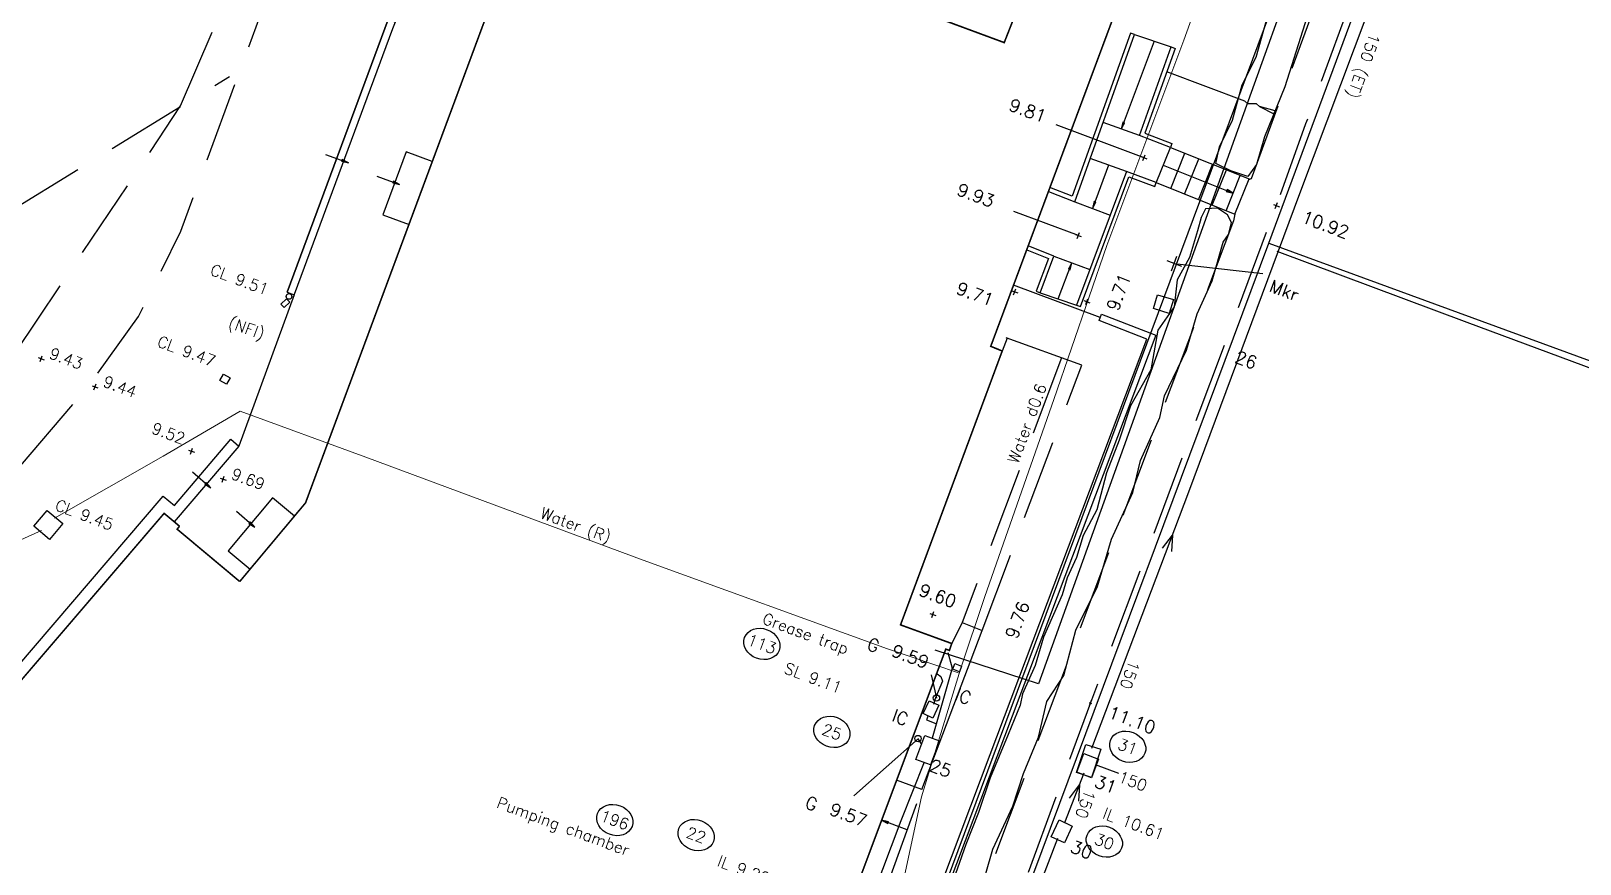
# Model space of a CAD drawing. Header units: millimetres. Extents: x 521005098 to 521837086, y 174609906 to 175681253.
# Drawn here: x 521344307 to 521393275, y 174852601 to 174878937 of the extents above; entities that cross this region are included whole.
import ezdxf
from ezdxf.enums import TextEntityAlignment as Align

# ---------------------------------------------------------------- set-up
doc = ezdxf.new("R2010")
doc.units = ezdxf.units.MM
doc.header["$LTSCALE"] = 200
for name, pattern in [('layout$0$DASHED', [19.05, 12.7, -6.35]), ('layout$0$HIDDEN', [9.525, 6.35, -3.175]), ('layout$0$survey$0$DASHED', [19.05, 12.7, -6.35])]:
    doc.linetypes.add(name, pattern=pattern)
for name, color, linetype in [('layout$0$ED-CHAMBER', 7, 'layout$0$HIDDEN'), ('layout$0$ED-FOUL', 3, 'Continuous'), ('layout$0$ED-STORM', 3, 'Continuous'), ('layout$0$EX_MCWS', 7, 'Continuous'), ('layout$0$GT Boundary', 6, 'layout$0$FENCELINE1'), ('layout$0$survey$0$BOUNDARY', 8, 'Continuous'), ('layout$0$survey$0$BT', 8, 'Continuous'), ('layout$0$survey$0$BUILDING', 8, 'Continuous'), ('layout$0$survey$0$DETAIL', 8, 'Continuous'), ('layout$0$survey$0$LEVEL', 8, 'Continuous'), ('layout$0$survey$0$MH_NUMBER', 8, 'Continuous'), ('layout$0$survey$0$ROAD', 8, 'Continuous'), ('layout$0$survey$0$SERVICE', 8, 'Continuous'), ('layout$0$survey$0$STAIRS', 8, 'Continuous'), ('layout$0$survey$0$TEXT_SERVICE', 8, 'Continuous'), ('layout$0$survey$0$VEGETATION', 8, 'Continuous')]:
    doc.layers.add(name, color=color, linetype=linetype)
doc.styles.add('layout$0$ROMANS', font='Romans.shx')
doc.styles.add('layout$0$survey$0$ROMANS', font='Romans.shx')
doc.linetypes.add('layout$0$FENCELINE1', pattern='A,6.35,-2.54,[133,ltypeshp.shx,S=2.54,R=0,X=-2.54,Y=0],-2.54,25.4', length=36.83)

# ---------------------------------------------------------------- blocks, each defined once
blk = doc.blocks.new('layout$0$S')
at = {"layer": 'layout$0$ED-STORM'}
blk.add_lwpolyline([(-0.5, 0.15), (0.001, 0), (-0.5, -0.151)], dxfattribs=at)
blk = doc.blocks.new('layout')
at = {"color": 7, "ltscale": 0.4}
blk.add_line((521352404.6, 174870681.9), (521355600.5, 174879300.9), dxfattribs=at)
at = {"layer": 'layout$0$ED-CHAMBER'}
blk.add_lwpolyline([(521377360.5, 174855489), (521377647.8, 174856383.6), (521378124.3, 174856230.5), (521377836.9, 174855335.9), (521377360.5, 174855489)], dxfattribs=at)
at = {"layer": 'layout$0$ED-FOUL'}
for points in [[(521373285.7, 174859285.4), (521373428.4, 174858795.5), (521372793.6, 174856579)], [(521373285.7, 174859285.4), (521373428.4, 174858795.5), (521372793.6, 174856579)], [(521372949.4, 174858611.2), (521373073.3, 174858532.7), (521373123.4, 174858376.9), (521372902.7, 174857855.9), (521372832.4, 174857643.7)], [(521372949.4, 174858611.2), (521373073.3, 174858532.7), (521373123.4, 174858376.9), (521372902.7, 174857855.9), (521372832.4, 174857643.7)], [(521372668.8, 174857297.5), (521372617.6, 174857159.8), (521372909.2, 174857040)], [(521372668.8, 174857297.5), (521372617.6, 174857159.8), (521372909.2, 174857040)], [(521372342.9, 174856553.4), (521372446, 174856396.2)], [(521372342.9, 174856553.4), (521372446, 174856396.2)], [(521372540.3, 174855824.4), (521371803.2, 174853970.3), (521370920.9, 174851613.3), (521369261.3, 174847377.9)], [(521372540.3, 174855824.4), (521371803.2, 174853970.3), (521370920.9, 174851613.3), (521369261.3, 174847377.9)]]:
    blk.add_lwpolyline(points, dxfattribs=at)
for centre in [(521367413.2, 174859557.7), (521367413.2, 174859557.7), (521369627.2, 174856777), (521369627.2, 174856777), (521362760.1, 174853991.5), (521362760.1, 174853991.5), (521365335.8, 174853515.1), (521365335.8, 174853515.1)]:
    blk.add_ellipse(centre, major_axis=(546.6, -203.5), ratio=0.8266745, dxfattribs=at)
at = {"layer": 'layout$0$ED-STORM', "linetype": 'layout$0$DASHED'}
for points in [[(521341041.4, 174864532.7), (521343814.4, 174868768.6), (521348082.4, 174875126.6), (521349035.6, 174876566.5), (521351018.9, 174881229.8), (521353804.9, 174887848.4), (521355980.1, 174892994.1)], [(521261395.5, 174875981.2), (521276978.6, 174869649.1), (521291906.8, 174863639.5), (521306242.6, 174857814.9), (521313354.3, 174854991.6), (521320325, 174859222.5), (521329320.1, 174864678.8), (521340376, 174871234.7), (521350585.9, 174877498.2)]]:
    blk.add_lwpolyline(points, dxfattribs=at)
at = {"layer": 'layout$0$ED-STORM'}
for points in [[(521377846.4, 174856266.8), (521380907.6, 174864362.6), (521384422.5, 174873796), (521388276.4, 174884059.2), (521389900.8, 174888612.5)], [(521425810.1, 174856321.3), (521413648, 174860857.6), (521401053.6, 174865510.3), (521389703.6, 174869718.8), (521383699.8, 174871969.4)], [(521378693.1, 174855462), (521377960, 174855736.9)], [(521376991.3, 174853911.3), (521377598.9, 174855487.1)], [(521374159, 174846531.4), (521375779.5, 174850833.8), (521376764.2, 174853419.3)]]:
    blk.add_lwpolyline(points, dxfattribs=at)
for centre in [(521378975.7, 174856307.2), (521378237.6, 174853309.5)]:
    blk.add_ellipse(centre, major_axis=(546.6, -203.5), ratio=0.8266745, dxfattribs=at)
at = {"layer": 'layout$0$EX_MCWS', "lineweight": 0, "ltscale": 0.5}
for points in [[(521358684.1, 174817629.3), (521360038.8, 174821115.4), (521362806, 174828201), (521365328.9, 174834737.5), (521366225.7, 174836163.3), (521366893.1, 174837995.6), (521369695, 174845810.6), (521371535.4, 174850414.2), (521372460.5, 174854726.8), (521373685.5, 174858733.4), (521374456.6, 174861061.1), (521376637.7, 174867291.4), (521378313.7, 174872158.2), (521380752.9, 174878650.8), (521384232, 174888331.6), (521387030.6, 174895941.7), (521392864.1, 174911099.5), (521395583.4, 174918195.2)], [(521358684.1, 174817629.3), (521360038.8, 174821115.4), (521362806, 174828201), (521365328.9, 174834737.5), (521366225.7, 174836163.3), (521366893.1, 174837995.6), (521369695, 174845810.6), (521371535.4, 174850414.2), (521372460.5, 174854726.8), (521373685.5, 174858733.4), (521374456.6, 174861061.1), (521376637.7, 174867291.4), (521378313.7, 174872158.2), (521380752.9, 174878650.8), (521384232, 174888331.6), (521387030.6, 174895941.7), (521392864.1, 174911099.5), (521395583.4, 174918195.2)], [(521345052.1, 174863536.3), (521348485.1, 174865498.4), (521350918.1, 174866913.8), (521354896, 174865462.6), (521363658.9, 174862201.9), (521371387.7, 174859406.7), (521373629.2, 174858642.3)], [(521345052.1, 174863536.3), (521348485.1, 174865498.4), (521350918.1, 174866913.8), (521354896, 174865462.6), (521363658.9, 174862201.9), (521371387.7, 174859406.7), (521373629.2, 174858642.3)], [(521308106.4, 174847033.7), (521311850.7, 174848674.9), (521317804.9, 174851313.6), (521322250, 174853208.4), (521326116.6, 174854962.9), (521329841.8, 174856622.1), (521334619.4, 174858700.8), (521340469.3, 174861270), (521344643.2, 174863141.9)]]:
    blk.add_lwpolyline(points, dxfattribs=at)
at = {"layer": 'layout$0$GT Boundary', "color": 7, "ltscale": 0.2}
blk.add_lwpolyline([(521497949.9, 174865868.2), (521487218.2, 174869443.2), (521475209, 174866197.1), (521462185.5, 174855330.1), (521459763.3, 174844304.5), (521461529.2, 174838876), (521467350.4, 174836427.8), (521470311.8, 174833079.9), (521470519.6, 174829494.4), (521467249.3, 174826362.1), (521459826.9, 174822250), (521442289, 174820497.1), (521439909.9, 174817874.8), (521437997.1, 174813114.4), (521436876.4, 174811988.2), (521434859.5, 174812598.8), (521367849.2, 174837550.4), (521389063.7, 174894524.3), (521352663.6, 174908078), (521398940.7, 175032360.5)], dxfattribs=at)
at = {"layer": 'layout$0$survey$0$BOUNDARY', "linetype": 'Continuous'}
for p, q in [((521383442.1, 174872232.9), (521396710.4, 174908116.2)), ((521370260.6, 174836911.3), (521383442.1, 174872232.9)), ((521383442.1, 174872232.9), (521426162.4, 174856571.9))]:
    blk.add_line(p, q, dxfattribs=at)
at = {"layer": 'layout$0$survey$0$BT', "linetype": 'Continuous', "flags": 128}
blk.add_lwpolyline([(521394691.5, 174909845.7), (521376156.7, 174858293.1), (521372885.4, 174859364.6)], dxfattribs=at)
at = {"layer": 'layout$0$survey$0$BUILDING', "linetype": 'Continuous', "const_width": 50, "flags": 128}
for points in [[(521350906, 174861531.7), (521352986.8, 174864019.6), (521360404.8, 174883996.1), (521375073, 174878569.5), (521375973.6, 174880862.3)], [(521378725.4, 174879912.7), (521374646.9, 174868967.7), (521375009.6, 174868819.2), (521371795.2, 174860161.4), (521373415, 174859571.6), (521373338.9, 174859353.5), (521373226.4, 174859395.3), (521368789.6, 174847559.9), (521368890.7, 174847522.4), (521368810.7, 174847306.7), (521366438.8, 174848187.3), (521366786.9, 174849124.8)], [(521349003.9, 174863279), (521348516.1, 174863687), (521342494.6, 174856655.5)], [(521350906, 174861531.7), (521348927, 174863186.9), (521349003.9, 174863279)]]:
    blk.add_lwpolyline(points, dxfattribs=at)
at = {"layer": 'layout$0$survey$0$BUILDING', "linetype": 'Continuous', "flags": 128}
blk.add_lwpolyline([(521352626.3, 174870599.4), (521350872.9, 174865812.7)], dxfattribs=at)
at = {"layer": 'layout$0$survey$0$DETAIL', "linetype": 'Continuous'}
for p, q in [((521380325.1, 174875255.2), (521382811.7, 174874258.6)), ((521379879.2, 174874142.2), (521382364.5, 174873141.9)), ((521378107.3, 174869875), (521375367, 174870900.2)), ((521372464.3, 174854951.5), (521371671.9, 174855248.6))]:
    blk.add_line(p, q, dxfattribs=at)
at = {"layer": 'layout$0$survey$0$DETAIL', "linetype": 'layout$0$survey$0$DASHED'}
for p, q in [((521377526.3, 174868374.3), (521374792.8, 174869359.4)), ((521375163.9, 174869225.6), (521375009.6, 174868819.2)), ((521376885.3, 174868605.3), (521373744, 174860231.9)), ((521373744, 174860231.9), (521373415, 174859571.6)), ((521373744, 174860231.9), (521374378.7, 174859984.1))]:
    blk.add_line(p, q, dxfattribs=at)
at = {"layer": 'layout$0$survey$0$DETAIL', "linetype": 'layout$0$survey$0$DASHED', "flags": 128}
for points in [[(521382806.1, 174874244.4), (521382887.2, 174874270.4), (521395732.8, 174909193.7), (521396180.6, 174910612.7), (521397172.4, 174910299.7), (521396724.6, 174908880.7), (521394831, 174903742.4), (521390601.1, 174892372.9), (521384601.4, 174875997.7), (521383677.1, 174873416.4), (521377798.9, 174857692.1), (521370075.1, 174836713.1)], [(521382364.5, 174873141.9), (521382323.8, 174872935), (521369863.3, 174839826.8), (521368887, 174840194.5)], [(521374378.7, 174859984.1), (521377526.3, 174868374.3)], [(521371450.5, 174852121.3), (521372464.3, 174854951.5)]]:
    blk.add_lwpolyline(points, dxfattribs=at)
at = {"layer": 'layout$0$survey$0$DETAIL', "linetype": 'Continuous', "flags": 128}
for points in [[(521376470.9, 174873862.6), (521377300.9, 174873539.3), (521379190.9, 174878821.9), (521379068.5, 174878865.7), (521377224.5, 174873711.8), (521376516.3, 174873984.5)], [(521375784.3, 174872020), (521376471.4, 174871745.5), (521376083.2, 174870708.3), (521376204.9, 174870662.7), (521376637.7, 174871819.1), (521375829.7, 174872141.8)], [(521368637, 174839209.4), (521368637, 174839209.4), (521367911.4, 174837282.5), (521367599.5, 174837399.9), (521374629.5, 174856066.8), (521379586.3, 174869191.4), (521378071.4, 174869783.1), (521378151.5, 174869988), (521379869, 174869317.2), (521374835.3, 174855989.1), (521368531.1, 174839249.3), (521368637, 174839209.4)], [(521372464.3, 174854951.5), (521374378.7, 174859984.1)]]:
    blk.add_lwpolyline(points, dxfattribs=at)
for points in [[(521380325.1, 174875255.2), (521379350.7, 174875629.7), (521380352.4, 174878431.3), (521380474.8, 174878387.5), (521379515.9, 174875705.5), (521380371.7, 174875376.5)], [(521377357.3, 174870267.7), (521377479.1, 174870222.1), (521379015.5, 174874326.9), (521379832.9, 174874020.7), (521379879.2, 174874142.2), (521378939.6, 174874495)]]:
    blk.add_lwpolyline(points, close=True, dxfattribs=at)
at = {"layer": 'layout$0$survey$0$DETAIL', "flags": 128}
for points in [[(521383147.9, 174876544.3), (521383140.3, 174876547.1), (521383042.7, 174876637.1), (521382777.3, 174876629.8), (521382679.7, 174876719.8), (521380209.6, 174877645.7)], [(521372008.8, 174853680), (521371197.1, 174853982.2)], [(521371226.3, 174853966.6), (521371221.6, 174853976.7)], [(521371240.8, 174853958.8), (521371233.9, 174853974)], [(521371255.4, 174853951), (521371246.1, 174853971.2)], [(521371270, 174853943.1), (521371258.4, 174853968.5)], [(521371284.5, 174853935.3), (521371270.7, 174853965.7)], [(521371299.1, 174853927.5), (521371282.9, 174853963)], [(521371313.7, 174853919.7), (521371295.1, 174853960.2)], [(521371328.2, 174853911.9), (521371307.4, 174853957.5)], [(521371342.8, 174853904), (521371319.6, 174853954.7)], [(521371357.4, 174853896.3), (521371331.9, 174853952)], [(521371372, 174853888.5), (521371344.1, 174853949.2)], [(521371386.5, 174853880.6), (521371356.4, 174853946.5)], [(521371395.6, 174853884.8), (521371368.6, 174853943.7)], [(521371400.5, 174853898), (521371380.9, 174853941)], [(521371405.5, 174853911.3), (521371393.2, 174853938.2)], [(521371410.4, 174853924.5), (521371405.4, 174853935.5)]]:
    blk.add_lwpolyline(points, dxfattribs=at)
for points in [[(521383147.9, 174876544.3), (521383598.5, 174876322), (521383633.6, 174876415.6)], [(521371197.1, 174853982.2), (521371392.8, 174853877.3), (521371413.8, 174853933.6)]]:
    blk.add_lwpolyline(points, close=True, dxfattribs=at)
at = {"layer": 'layout$0$survey$0$LEVEL', "linetype": 'Continuous', "flags": 128}
for points in [[(521379492, 174874931.6), (521376716, 174875965.2)], [(521377415.8, 174872469.4), (521375372.9, 174873230)], [(521372945.4, 174857846.7), (521372770.1, 174858585.1)], [(521372359.1, 174856572.6), (521370322.5, 174854759.3)]]:
    blk.add_lwpolyline(points, dxfattribs=at)
at = {"layer": 'layout$0$survey$0$LEVEL', "flags": 128}
for points in [[(521379398.3, 174874966.5), (521379585.7, 174874896.7)], [(521379457.1, 174874837.9), (521379526.9, 174875025.3)], [(521383583.4, 174873451.3), (521383770.8, 174873381.6)], [(521383642.2, 174873322.7), (521383712, 174873510.2)], [(521377322.1, 174872504.2), (521377509.5, 174872434.5)], [(521377380.9, 174872375.6), (521377450.7, 174872563.1)], [(521375312, 174870725.3), (521375499.4, 174870655.5)], [(521375370.8, 174870596.7), (521375440.6, 174870784.1)], [(521377590.2, 174870414.5), (521377777.7, 174870344.7)], [(521377649.1, 174870285.9), (521377718.8, 174870473.3)], [(521344533.9, 174868611.1), (521344721.3, 174868541.3)], [(521344592.7, 174868482.5), (521344662.5, 174868669.9)], [(521346295.2, 174867592.6), (521346365, 174867780)], [(521346236.4, 174867721.2), (521346423.8, 174867651.4)], [(521349289.1, 174865686.6), (521349476.5, 174865616.8)], [(521349347.9, 174865558), (521349417.7, 174865745.4)], [(521350347.6, 174864673.1), (521350417.4, 174864860.5)], [(521350288.8, 174864801.7), (521350476.2, 174864731.9)], [(521372721.5, 174860525.2), (521372908.9, 174860455.4)], [(521372780.3, 174860396.6), (521372850.1, 174860584)], [(521377761.4, 174857706.1), (521377836.4, 174857678.1)], [(521377764, 174857598.4), (521377833.8, 174857785.8)]]:
    blk.add_lwpolyline(points, dxfattribs=at)
at = {"layer": 'layout$0$survey$0$ROAD', "linetype": 'layout$0$survey$0$DASHED', "flags": 128}
blk.add_lwpolyline([(521206170.8, 174882359.6), (521218169.5, 174875889.9), (521219647.6, 174873271.2), (521229162.3, 174868501.4), (521243042.8, 174861787.2), (521267118.8, 174850218.3), (521287525.8, 174840357.1), (521292266.2, 174839165.4), (521293853.1, 174839388.9), (521306772.7, 174842487.6), (521314397.1, 174845885.8), (521324938.2, 174849927.4), (521332591.3, 174854106.6), (521335509.5, 174855967.5), (521339133.2, 174859487.9), (521346173.8, 174867774.8), (521347706.6, 174869907.2), (521349047.2, 174872604.9), (521351537.3, 174879385.2), (521353934.9, 174885896.7), (521355774, 174890722), (521359615.9, 174889286.5), (521378670.3, 174882192.4), (521383720.4, 174895854), (521385346.6, 174897599.1), (521385296.8, 174897793.5)], dxfattribs=at)
at = {"layer": 'layout$0$survey$0$SERVICE'}
for p, q in [((521380357.3, 174871354), (521380531.7, 174871822.6)), ((521380210.2, 174871675.5), (521380678.8, 174871501.1))]:
    blk.add_line(p, q, dxfattribs=at)
at = {"layer": 'layout$0$survey$0$SERVICE', "linetype": 'Continuous', "flags": 128}
for points in [[(521352208.8, 174870297.3), (521352379.3, 174870466.3), (521352484.9, 174870359.8), (521352314.4, 174870190.8)], [(521380286.5, 174870009.5), (521379788.5, 174870159.3), (521379921, 174870599.8), (521380419, 174870450)], [(521350393.1, 174868083.5), (521350603.2, 174867967.5), (521350492.1, 174867766.2), (521350282, 174867882.1)], [(521344815.1, 174863780.2), (521345313.6, 174863363.1), (521344896.4, 174862864.6), (521344397.9, 174863281.7)], [(521373654.4, 174858681.4), (521373448.4, 174858758.6), (521373515.1, 174858936.5), (521373721.1, 174858859.3)], [(521372512.1, 174857354.4), (521372702.3, 174857762.2), (521373010.5, 174857618.5), (521372820.3, 174857210.7)], [(521372745, 174855734), (521372276.8, 174855909.7), (521372561.4, 174856668.1), (521373029.5, 174856492.4)], [(521377836.2, 174855327.5), (521377368, 174855503), (521377589.1, 174856092.9), (521378057.3, 174855917.5)], [(521376976.5, 174853267.5), (521376559.6, 174853461.8), (521376808.8, 174853996.6), (521377225.7, 174853802.3)]]:
    blk.add_lwpolyline(points, close=True, dxfattribs=at)
at = {"layer": 'layout$0$survey$0$SERVICE', "linetype": 'Continuous'}
for centre, radius in [((521352463.5, 174870543.5), 90), ((521372931.8, 174857850.1), 100), ((521372349.2, 174856568.2), 100)]:
    blk.add_circle(centre, radius, dxfattribs=at)
at = {"layer": 'layout$0$survey$0$STAIRS', "linetype": 'layout$0$survey$0$DASHED'}
for p, q in [((521379190.9, 174878821.9), (521380352.4, 174878431.3)), ((521379350.7, 174875629.7), (521378196.6, 174876042.7)), ((521378939.6, 174874495), (521377790, 174874906.3)), ((521377300.9, 174873539.3), (521378424.5, 174873118.8)), ((521376637.7, 174871819.1), (521377778.2, 174871392.2)), ((521376204.9, 174870662.7), (521377357.3, 174870267.7))]:
    blk.add_line(p, q, dxfattribs=at)
at = {"layer": 'layout$0$survey$0$STAIRS', "linetype": 'Continuous'}
for p, q in [((521379877.8, 174874138.8), (521380325, 174875255.5)), ((521380337.5, 174873953.8), (521380784.7, 174875070.5)), ((521380774.6, 174873778.7), (521381221.8, 174874895.4)), ((521381211.7, 174873603.6), (521381659, 174874720.3)), ((521381648.9, 174873428.6), (521382096.1, 174874545.2)), ((521382086, 174873253.5), (521382533.3, 174874370.2)), ((521382364.5, 174873141.9), (521382811.7, 174874258.6))]:
    blk.add_line(p, q, dxfattribs=at)
at = {"layer": 'layout$0$survey$0$STAIRS', "linetype": 'Continuous', "flags": 128}
for points in [[(521355818.1, 174879219.9), (521355600.5, 174879300.9), (521352404.6, 174870681.9), (521352626.3, 174870599.4)], [(521355818.1, 174879219.9), (521355736.8, 174879001.5), (521352628.4, 174870605.2), (521352626.3, 174870599.4)], [(521356993.3, 174874809), (521356168, 174875114.3), (521355432.4, 174873126), (521356257.7, 174872820.7)], [(521340942.4, 174854209.4), (521340342.7, 174854711), (521348486.6, 174864229.8), (521348838.7, 174863935.1), (521350623.2, 174866028.7), (521350872.9, 174865812.7)], [(521350872.9, 174865812.7), (521348836.4, 174863419.1)], [(521352634, 174863597.7), (521351943.6, 174864175.1), (521350545, 174862502.9), (521351235.3, 174861925.5)]]:
    blk.add_lwpolyline(points, dxfattribs=at)
at = {"layer": 'layout$0$survey$0$STAIRS', "flags": 128}
for points in [[(521379808.1, 174878614.4), (521378773.6, 174875836.2)], [(521378789.3, 174875865.3), (521378779.1, 174875860.7)], [(521378797, 174875879.9), (521378781.9, 174875872.9)], [(521378804.9, 174875894.5), (521378784.6, 174875885.2)], [(521378812.7, 174875909), (521378787.4, 174875897.5)], [(521378820.5, 174875923.6), (521378790.1, 174875909.7)], [(521378828.3, 174875938.2), (521378792.9, 174875921.9)], [(521378836.1, 174875952.7), (521378795.6, 174875934.2)], [(521378843.9, 174875967.3), (521378798.4, 174875946.5)], [(521378851.8, 174875981.9), (521378801.1, 174875958.7)], [(521378859.5, 174875996.4), (521378803.9, 174875971)], [(521378867.4, 174876011), (521378806.6, 174875983.2)], [(521378875.2, 174876025.6), (521378809.3, 174875995.5)], [(521378871.1, 174876034.7), (521378812.1, 174876007.7)], [(521378857.8, 174876039.6), (521378814.8, 174876020)], [(521378844.5, 174876044.6), (521378817.6, 174876032.2)], [(521378831.3, 174876049.5), (521378820.3, 174876044.5)], [(521353619.4, 174875032.6), (521354342.1, 174874768.6)], [(521354128.4, 174874824.9), (521354133.5, 174874814)], [(521354133.3, 174874838.2), (521354145.8, 174874811.4)], [(521354138.2, 174874851.5), (521354158.1, 174874808.7)], [(521354143, 174874864.8), (521354170.3, 174874806)], [(521354152.1, 174874869), (521354182.6, 174874803.3)], [(521354166.7, 174874861.3), (521354194.9, 174874800.7)], [(521354181.3, 174874853.5), (521354207.1, 174874798)], [(521354195.9, 174874845.9), (521354219.4, 174874795.3)], [(521354210.6, 174874838.1), (521354231.7, 174874792.7)], [(521354225.2, 174874830.4), (521354244, 174874790)], [(521354239.8, 174874822.7), (521354256.2, 174874787.3)], [(521354254.4, 174874815), (521354268.5, 174874784.6)], [(521354269, 174874807.2), (521354280.7, 174874782)], [(521354283.6, 174874799.5), (521354293, 174874779.3)], [(521354298.3, 174874791.8), (521354305.3, 174874776.6)], [(521354312.9, 174874784.1), (521354317.6, 174874773.9)], [(521378372.4, 174874697.9), (521377862.7, 174873329.1)], [(521380101.1, 174874696.3), (521382309.6, 174873811.8)], [(521355236.9, 174874349.5), (521355959.7, 174874085.5)], [(521355750.9, 174874155.1), (521355763.4, 174874128.2)], [(521355755.7, 174874168.4), (521355775.6, 174874125.5)], [(521355760.6, 174874181.7), (521355787.9, 174874122.9)], [(521355769.7, 174874185.9), (521355800.2, 174874120.2)], [(521355784.3, 174874178.1), (521355812.5, 174874117.5)], [(521355798.9, 174874170.4), (521355824.7, 174874114.9)], [(521355813.5, 174874162.7), (521355837, 174874112.2)], [(521355828.1, 174874155), (521355849.3, 174874109.5)], [(521355842.8, 174874147.2), (521355861.5, 174874106.8)], [(521355746, 174874141.8), (521355751.1, 174874130.9)], [(521355857.3, 174874139.5), (521355873.8, 174874104.2)], [(521355872, 174874131.8), (521355886, 174874101.5)], [(521355886.6, 174874124.1), (521355898.3, 174874098.8)], [(521355901.2, 174874116.4), (521355910.6, 174874096.2)], [(521355915.8, 174874108.6), (521355922.9, 174874093.5)], [(521355930.4, 174874100.9), (521355935.2, 174874090.8)], [(521382097.8, 174873874.7), (521382102.6, 174873863.6)], [(521382103.1, 174873887.8), (521382114.7, 174873860.6)], [(521382108.3, 174873901), (521382126.9, 174873857.5)], [(521382113.6, 174873914.1), (521382139.1, 174873854.5)], [(521382122.8, 174873918), (521382151.3, 174873851.4)], [(521382137.2, 174873909.8), (521382163.5, 174873848.4)], [(521382151.5, 174873901.6), (521382175.6, 174873845.3)], [(521382165.9, 174873893.5), (521382187.8, 174873842.3)], [(521382180.3, 174873885.3), (521382200, 174873839.2)], [(521382194.7, 174873877.1), (521382212.2, 174873836.2)], [(521382209, 174873869), (521382224.4, 174873833.1)], [(521382223.4, 174873860.8), (521382236.5, 174873830.1)], [(521382237.8, 174873852.7), (521382248.7, 174873827.1)], [(521382252.2, 174873844.5), (521382260.9, 174873824)], [(521382266.5, 174873836.3), (521382273.1, 174873821)], [(521382280.9, 174873828.2), (521382285.3, 174873817.9)], [(521377878.3, 174873358.2), (521377868.2, 174873353.5)], [(521377886.1, 174873372.7), (521377870.9, 174873365.8)], [(521377893.9, 174873387.3), (521377873.7, 174873378.1)], [(521377901.8, 174873401.9), (521377876.4, 174873390.3)], [(521377909.6, 174873416.4), (521377879.2, 174873402.6)], [(521377917.4, 174873431), (521377881.9, 174873414.8)], [(521377925.2, 174873445.6), (521377884.7, 174873427)], [(521377933, 174873460.2), (521377887.4, 174873439.3)], [(521377940.8, 174873474.7), (521377890.2, 174873451.6)], [(521377948.6, 174873489.3), (521377892.9, 174873463.8)], [(521377956.4, 174873503.9), (521377895.6, 174873476)], [(521377964.2, 174873518.4), (521377898.4, 174873488.3)], [(521377960.1, 174873527.5), (521377901.1, 174873500.6)], [(521377946.9, 174873532.5), (521377903.9, 174873512.8)], [(521377933.6, 174873537.4), (521377906.7, 174873525.1)], [(521377920.3, 174873542.3), (521377909.4, 174873537.3)], [(521376783.1, 174870464.5), (521377208, 174871605.6)], [(521377106.4, 174871416.3), (521377172.2, 174871446.4)], [(521377110.5, 174871407.1), (521377169.5, 174871434.1)], [(521377114.2, 174871430.8), (521377175, 174871458.6)], [(521377122, 174871445.4), (521377177.7, 174871470.8)], [(521377123.8, 174871402.2), (521377166.7, 174871421.8)], [(521377129.8, 174871459.9), (521377180.5, 174871483.1)], [(521377137.1, 174871397.3), (521377164, 174871409.6)], [(521377137.6, 174871474.5), (521377183.2, 174871495.4)], [(521377145.5, 174871489.1), (521377186, 174871507.6)], [(521377150.3, 174871392.3), (521377161.2, 174871397.3)], [(521377153.3, 174871503.6), (521377188.7, 174871519.9)], [(521377161.1, 174871518.2), (521377191.5, 174871532.1)], [(521377168.9, 174871532.8), (521377194.2, 174871544.4)], [(521377176.7, 174871547.4), (521377197, 174871556.6)], [(521377184.6, 174871561.9), (521377199.7, 174871568.9)], [(521377192.3, 174871576.5), (521377202.5, 174871581.1)], [(521349412.5, 174864994.6), (521349993.9, 174864490.6)], [(521349814.3, 174864619.3), (521349815.1, 174864607.3)], [(521349823.6, 174864630), (521349825.7, 174864600.4)], [(521349832.8, 174864640.7), (521349836.2, 174864593.5)], [(521349842.1, 174864651.4), (521349846.7, 174864586.7)], [(521349852.1, 174864652), (521349857.2, 174864579.8)], [(521349863, 174864639.6), (521349867.7, 174864572.9)], [(521349873.9, 174864627.2), (521349878.2, 174864566.1)], [(521349884.8, 174864614.8), (521349888.7, 174864559.2)], [(521349895.7, 174864602.4), (521349899.3, 174864552.3)], [(521349906.6, 174864589.9), (521349909.8, 174864545.5)], [(521349917.5, 174864577.5), (521349920.3, 174864538.6)], [(521349928.4, 174864565.1), (521349930.8, 174864531.8)], [(521349939.3, 174864552.7), (521349941.3, 174864524.9)], [(521349950.2, 174864540.2), (521349951.8, 174864518)], [(521349961.2, 174864527.8), (521349962.3, 174864511.2)], [(521349972.1, 174864515.4), (521349972.9, 174864504.3)], [(521350799.6, 174863753.8), (521351380.9, 174863249.8)], [(521351201.4, 174863378.5), (521351202.2, 174863366.5)], [(521351210.6, 174863389.2), (521351212.7, 174863359.6)], [(521351219.9, 174863399.8), (521351223.2, 174863352.7)], [(521351229.2, 174863410.5), (521351233.8, 174863345.9)], [(521351239.1, 174863411.2), (521351244.3, 174863339)], [(521351250, 174863398.8), (521351254.8, 174863332.1)], [(521351260.9, 174863386.4), (521351265.3, 174863325.3)], [(521351271.9, 174863374), (521351275.8, 174863318.4)], [(521351282.8, 174863361.5), (521351286.3, 174863311.5)], [(521351293.7, 174863349.1), (521351296.9, 174863304.7)], [(521351304.6, 174863336.7), (521351307.4, 174863297.8)], [(521351315.5, 174863324.3), (521351317.9, 174863291)], [(521351326.4, 174863311.9), (521351328.4, 174863284.1)], [(521351337.3, 174863299.4), (521351338.9, 174863277.2)], [(521351348.2, 174863287), (521351349.4, 174863270.3)], [(521351359.1, 174863274.6), (521351359.9, 174863263.5)]]:
    blk.add_lwpolyline(points, dxfattribs=at)
for points in [[(521378773.6, 174875836.2), (521378878.6, 174876031.9), (521378822.2, 174876052.9)], [(521354342.1, 174874768.6), (521354145.8, 174874872.3), (521354125.1, 174874815.8)], [(521355959.7, 174874085.5), (521355763.3, 174874189.2), (521355742.7, 174874132.7)], [(521382309.6, 174873811.8), (521382116.6, 174873921.5), (521382094.2, 174873865.7)], [(521377862.7, 174873329.1), (521377967.6, 174873524.7), (521377911.2, 174873545.7)], [(521377208, 174871605.6), (521377103, 174871409.9), (521377159.4, 174871388.9)], [(521349993.9, 174864490.6), (521349847.3, 174864657.4), (521349807.9, 174864611.9)], [(521351380.9, 174863249.8), (521351234.4, 174863416.6), (521351195, 174863371.1)]]:
    blk.add_lwpolyline(points, close=True, dxfattribs=at)
at = {"layer": 'layout$0$survey$0$TEXT_SERVICE', "linetype": 'Continuous'}
blk.add_line((521380444.5, 174871588.3), (521383253.4, 174871269.3), dxfattribs=at)
at = {"layer": 'layout$0$survey$0$VEGETATION', "linetype": 'Continuous', "flags": 128}
for points in [[(521383046.4, 174874719.1), (521382775.8, 174874339.2), (521382236.8, 174874511.2), (521381757.4, 174874747.1), (521381873.4, 174875270.7), (521382287.8, 174876113.7), (521382598.7, 174877237.2), (521383037.5, 174878107), (521383398.8, 174879385.9)], [(521393481, 174902858.8), (521392500.7, 174900639.5), (521392003.7, 174898932.6), (521391468.5, 174897825.2), (521390999.7, 174896276.9), (521390338.5, 174894708), (521389670.1, 174892664.8), (521388984.9, 174891279.1), (521388481.3, 174889513.1), (521387703.1, 174887464.6), (521387279.5, 174886118.9), (521386270.9, 174883740.9), (521385567.6, 174881480.1), (521384724.7, 174879630), (521383945.9, 174877166.5), (521383296, 174875586.6), (521383046.4, 174874719.1)], [(521374287.6, 174851601.5), (521374712.7, 174853073.8), (521375342.5, 174854434.6), (521375679.2, 174855463), (521376152.4, 174856609.7), (521376419.6, 174857740.8), (521376954.4, 174858556.9), (521377335.6, 174859997.3), (521378017.5, 174861373.9), (521378466.2, 174862868.2), (521379137.7, 174864341), (521379378.2, 174865359), (521379990.7, 174866713.2), (521380137.6, 174867396.9), (521380831.1, 174868846.2), (521381167.5, 174869997.7), (521381646, 174871034.7), (521381994.1, 174872258.8), (521382165.2, 174872504.4), (521382252.8, 174872879.6), (521382136.4, 174873119.2), (521381810.8, 174873332.4), (521381434.3, 174873310.1), (521381298.4, 174873035.6), (521381182, 174872616), (521380935.2, 174871771.5), (521380536.9, 174871073.8), (521380449.4, 174870218.4), (521379926.2, 174869474.9), (521379704.9, 174868219), (521379067.9, 174867087.1), (521378711.1, 174866004.8), (521378310.2, 174864969.6), (521377996.4, 174863795.6), (521377571.3, 174862984.7), (521377360.4, 174862294.2), (521377059.8, 174861652.3), (521376904.2, 174861110.4), (521376315, 174859776.1), (521376055.6, 174858872.8), (521375648.3, 174857985.1), (521375576.6, 174857627.2), (521375197.4, 174856691.6), (521374625.2, 174855320.3), (521374263.3, 174854224.4), (521373859, 174853221.3), (521373399.1, 174851903.4)]]:
    blk.add_lwpolyline(points, dxfattribs=at)
at = {"layer": 'layout$0$ED-STORM', "linetype": 'Continuous', "xscale": 999.9999999868329, "yscale": 1000, "zscale": 1000, "rotation": 69.57696423093526}
for p in [(521380392.1, 174862999.3), (521377451.2, 174855104.1)]:
    blk.add_blockref('layout$0$S', p, dxfattribs=at)
at = {"layer": 'layout$0$ED-FOUL', "linetype": 'Continuous', "style": 'layout$0$ROMANS'}
for s, p in [('Grease trap', (521367357.6, 174860115)), ('Grease trap', (521367357.6, 174860115)), ('SL 9.11', (521368043.6, 174858544.8)), ('SL 9.11', (521368043.6, 174858544.8)), ('Pumping chamber', (521358955.3, 174854297.2)), ('Pumping chamber', (521358955.3, 174854297.2)), ('IL 9.20', (521365934.3, 174852448.7)), ('IL 9.20', (521365934.3, 174852448.7))]:
    blk.add_text(s, height=360, rotation=339.57696, dxfattribs=at).set_placement(p, align=Align.BOTTOM_LEFT)
at = {"layer": 'layout$0$ED-FOUL', "style": 'layout$0$ROMANS'}
for s, p in [('113', (521367413.2, 174859557.7)), ('113', (521367413.2, 174859557.7)), ('25', (521369627.2, 174856777)), ('25', (521369627.2, 174856777)), ('196', (521362760.1, 174853991.5)), ('196', (521362760.1, 174853991.5)), ('22', (521365335.8, 174853515.1)), ('22', (521365335.8, 174853515.1))]:
    blk.add_text(s, height=360, rotation=339.57696, dxfattribs=at).set_placement(p, align=Align.MIDDLE_CENTER)
at = {"layer": 'layout$0$ED-STORM', "linetype": 'Continuous', "style": 'layout$0$ROMANS'}
for s, rotation, p in [('150 (ET)', 249.96451, (521386532.4, 174878941.4)), ('(NFI)', 339.57696, (521350474.8, 174869478.2)), ('150', 249.96451, (521378934.8, 174859114.9)), ('150', 339.57696, (521378602, 174855109.9)), ('150', 249.96451, (521377530.7, 174855026.2)), ('IL 10.61', 339.57696, (521378116, 174853955.4))]:
    blk.add_text(s, height=360, rotation=rotation, dxfattribs=at).set_placement(p, align=Align.BOTTOM_LEFT)
at = {"layer": 'layout$0$ED-STORM', "style": 'layout$0$ROMANS'}
for s, p in [('31', (521378975.7, 174856307.2)), ('30', (521378237.6, 174853309.5))]:
    blk.add_text(s, height=360, rotation=339.57696, dxfattribs=at).set_placement(p, align=Align.MIDDLE_CENTER)
at = {"layer": 'layout$0$EX_MCWS', "lineweight": 0, "ltscale": 0.5, "style": 'layout$0$ROMANS'}
for s, rotation, p in [('Water d0.6', 69.57697, (521375605.1, 174865192.5)), ('Water (R)', 339.57696, (521360339.7, 174863454.5)), ('Water (R)', 339.57697, (521360339.7, 174863454.5))]:
    blk.add_text(s, height=360, rotation=rotation, dxfattribs=at).set_placement(p, align=Align.BOTTOM_LEFT)
at = {"layer": 'layout$0$survey$0$LEVEL', "style": 'layout$0$survey$0$ROMANS'}
for s, height, rotation, p in [('9.81', 400, 339.57696, (521375182.1, 174876443.4)), ('9.93', 400, 339.57696, (521373540.4, 174873766.1)), ('10.92', 400, 339.57696, (521384435, 174872897.2)), ('CL 9.51', 360, 339.57696, (521349939.3, 174871243.1)), ('9.71', 400, 339.57696, (521373524.5, 174870642.9)), ('9.71', 400, 69.57696, (521378670.5, 174870050.1)), ('CL 9.47', 360, 339.57696, (521348265.5, 174868976.8)), ('9.43', 360, 339.57696, (521344849.9, 174868600.1)), ('9.44', 360, 339.57696, (521346552.4, 174867710.2)), ('9.52', 360, 339.57696, (521348087.2, 174866237.1)), ('9.69', 360, 339.57696, (521350604.8, 174864790.7)), ('CL 9.45', 360, 339.57696, (521345037.4, 174863804.2)), ('9.60', 400, 339.57696, (521372340.7, 174861104.6)), ('9.76', 400, 69.57696, (521375471.3, 174859681.9)), ('9.59', 400, 339.57696, (521371475, 174859185)), ('11.10', 400, 339.57696, (521378320, 174857235.3)), ('9.57', 400, 339.57696, (521369516.4, 174854176.4))]:
    blk.add_text(s, height=height, rotation=rotation, dxfattribs=at).set_placement(p)
at = {"layer": 'layout$0$survey$0$MH_NUMBER', "linetype": 'Continuous', "style": 'layout$0$survey$0$ROMANS'}
for s, p in [('26', (521382327.1, 174868469.7)), ('25', (521372671.9, 174855560.2)), ('31', (521377892.4, 174855046.7)), ('30', (521377128.2, 174852986.5))]:
    blk.add_text(s, height=400, rotation=339.57696, dxfattribs=at).set_placement(p)
at = {"layer": 'layout$0$survey$0$TEXT_SERVICE', "linetype": 'Continuous', "style": 'layout$0$survey$0$ROMANS'}
for s, p in [('Mkr', (521383416.3, 174870709.2)), ('G', (521370697.9, 174859397.3)), ('G', (521368739.4, 174854388.7))]:
    blk.add_text(s, height=400, rotation=339.57696, dxfattribs=at).set_placement(p)
at = {"layer": 'layout$0$survey$0$TEXT_SERVICE', "style": 'layout$0$survey$0$ROMANS'}
for p in [(521373473.8, 174857801.1), (521371483.4, 174857134.5)]:
    blk.add_text('IC', height=400, rotation=339.57696, dxfattribs=at).set_placement(p)

msp = doc.modelspace()

# ---------------------------------------------------------------- block references
msp.add_blockref('layout', (0, 0))

doc.saveas('drawing.dxf')
